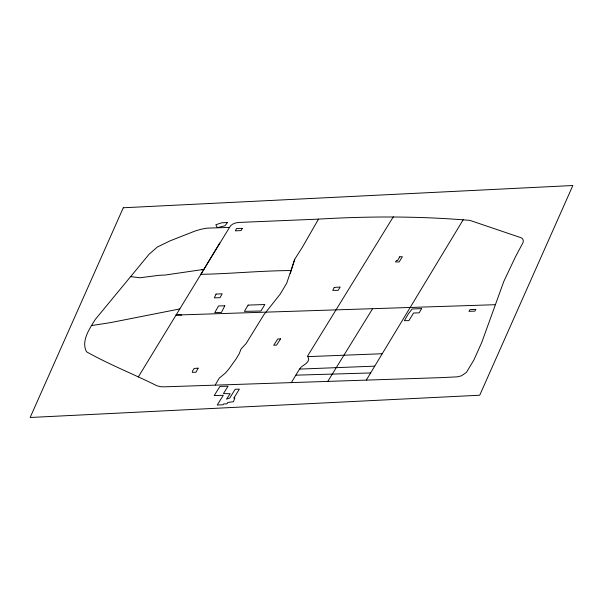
<?xml version="1.0" encoding="UTF-8"?>
<svg xmlns="http://www.w3.org/2000/svg" width="603" height="603" viewBox="0 0 603 603"><rect width="100%" height="100%" fill="white"/><g stroke="black" fill="none" stroke-linecap="round" stroke-linejoin="round"><path stroke-width="0.9" d="M215.263 384.993L219.228 378.149L225.243 373.204L228.462 369.571L236.052 358.989L239.18 353.788L241.072 348.971L246.13 343.537L263.782 314.864L280.124 294.211L286.719 283.214L294.724 259.26L302.442 247.094L318.497 219.13C368.893 216.115 419.598 216.1 469.88 220.374L520.201 237.454C523.336 237.966 524.195 241.501 522.364 243.838L515.482 256.772L503.776 281.511L481.744 342.459L473.845 360.081L466.428 372.368L461.438 375.82L457.383 376.837L441.622 377.614L164.604 386.825L160.73 386.711L157.082 385.837C133.753 374.192 109.166 364.536 86.531 351.79C80.832 340.996 89.681 328.537 95.312 319.402L149.137 254.195L157.353 247.026L170.182 240.801L194.777 231.145L200.769 229.298L206.95 228.153L229.509 227.414C231.16 223.924 235.419 222.688 238.992 222.439L318.497 219.13M290.284 273.672L294.724 259.26M291.309 382.641L299.54 369.096C301.771 365.169 307.681 364.302 308.713 359.516L307.703 355.853L393.329 216.779M138.306 376.943L229.509 227.414M366.3 380.094L463.33 219.53M219.794 242.934L200.822 274.327C231.062 273.8 261.031 270.672 291.234 270.559M327.828 381.322L372.609 308.691L495.334 304.703M179.739 308.955L110.553 322.613L91.309 325.597M203.799 269.398L165.26 275.028L159.102 275.307L139.843 277.779L130.527 276.589M307.945 356.622L382.196 353.735M299.54 369.096L374.712 366.149M176.031 315.052L372.609 308.691M295.839 375.172L370.611 372.948M201.364 269.579L203.784 269.511M176.182 314.789L181.691 315.075M234.763 398.048L233.534 401.696L227.685 402.487L226.992 403.874L223.766 403.904L223.2 404.741L217.223 405.035L223.298 395.289L214.201 395.591L219.944 386.433L228.047 386.191L223.449 393.578L230.203 393.729L226.479 399.163L229.833 397.98L235.162 389.274L239.368 389.146L233.791 398.161L234.763 398.048M123.283 207.771L30.15 417.487L479.717 395.229L572.85 185.513L123.283 207.771M216.017 294.098L214.351 297.852L220.02 297.716L222.153 293.797L216.017 294.098M475.775 309.354L474.93 311.125L468.961 311.344L469.948 309.656L475.775 309.354M242.225 228.364L241.147 230.557L235.336 230.843L236.527 228.477L242.225 228.364M224.806 305.819L221.429 312.414L214.736 312.678L218.55 305.947L224.806 305.819M334.266 287.443L332.75 290.375L338.17 290.329L340.175 287.02L334.266 287.443M198.131 368.177L195.967 372.202L192.365 372.368L192.349 371.282L194.196 368.418L198.131 368.177M399.759 256.78L397.633 260.473L396.518 260.496L395.47 261.943L399.156 261.928L402.367 256.72L399.759 256.78M421.618 308.615L419.16 312.844L413.537 313.01L408.902 320.63L404.372 320.683L408.344 313.892L412.166 308.955L421.618 308.615M248.097 305.11L244.419 311.352L260.903 311.027L264.853 304.523L248.097 305.11M280.538 338.863L276.619 345.112L273.732 345.24L277.757 339.022L280.538 338.863M227.437 222.53L224.987 225.801L217.314 227.64L215.844 224.753L221.7 222.809L227.437 222.53"/></g></svg>
